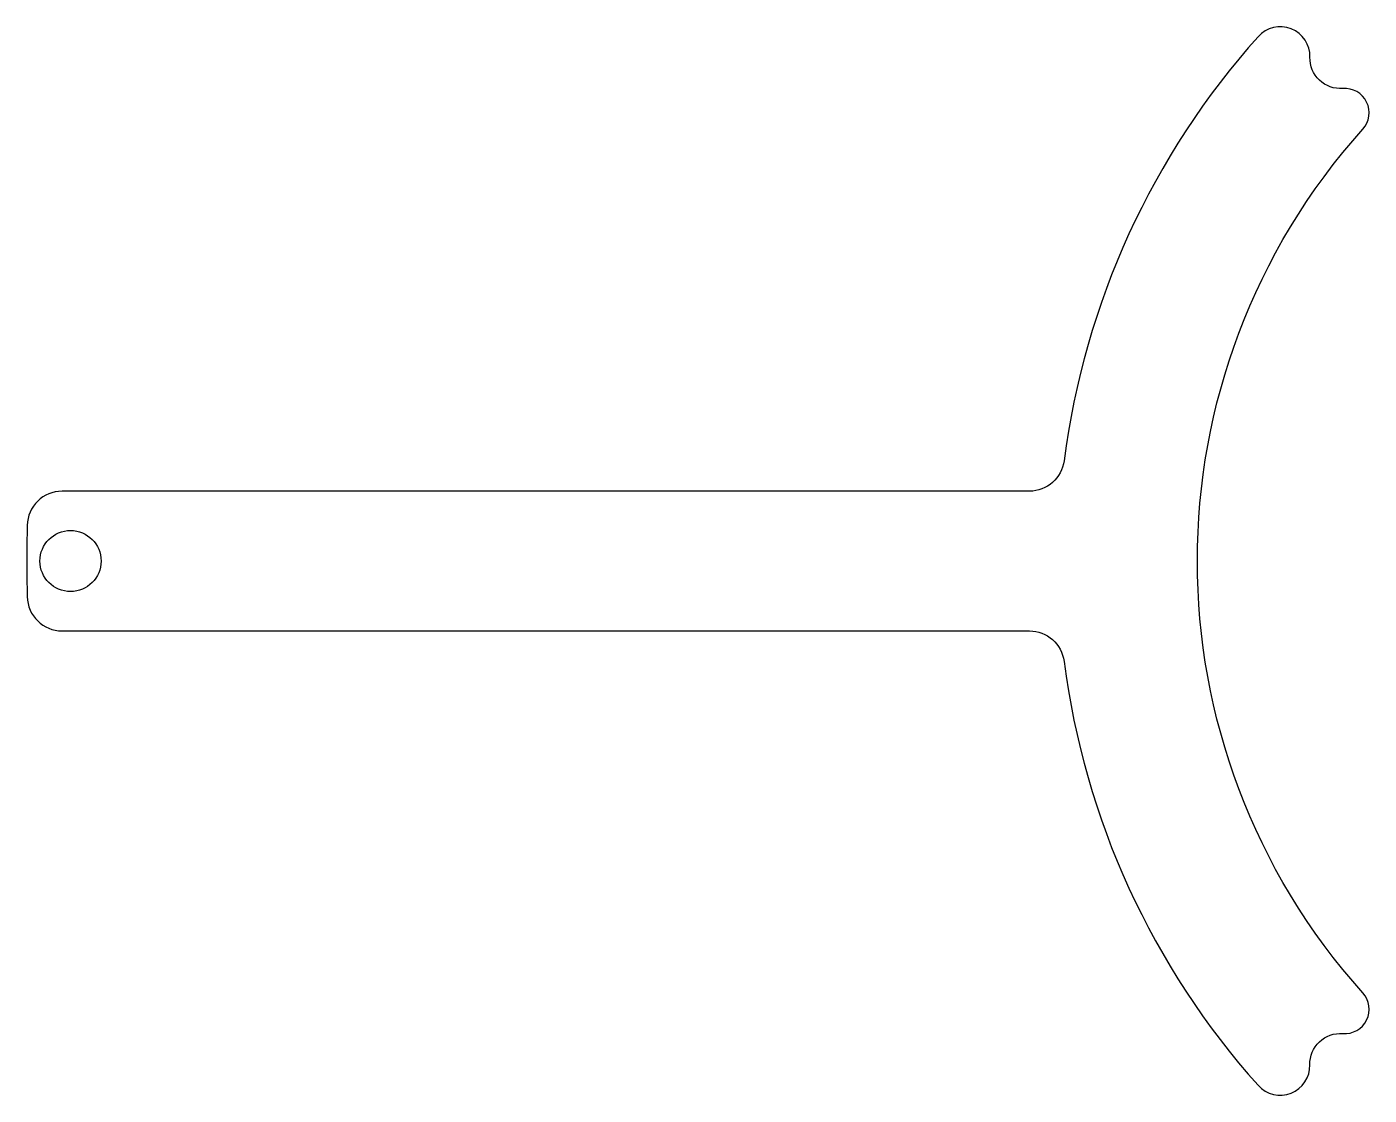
# Model space of a CAD drawing. Header units: millimetres. Extents: x -104 to -27.2, y -30.6 to 30.6.
import ezdxf

# ---------------------------------------------------------------- set-up
doc = ezdxf.new("R2010")
doc.units = ezdxf.units.MM
doc.layers.get('0').update_dxf_attribs({"linetype": 'CONTINUOUS'})

msp = doc.modelspace()

# ---------------------------------------------------------------- linework, layer by layer
msp.add_lwpolyline([(-33.529, -30.013, 0.697084), (-30.563, -28.839, -0.444085), (-28.678, -27.053, 0.676762), (-27.529, -24.722, -0.38312), (-27.528, 24.722, 0.676388), (-28.676, 27.054, -0.444077), (-30.559, 28.842, 0.697413), (-33.525, 30.018, 0.151709), (-44.632, 5.745, -0.377199), (-46.615, 4), (-101.98, 4, 0.408482), (-103.98, 2.039, 0.009805), (-103.98, -2.039, 0.408482), (-101.98, -4), (-46.615, -4, -0.377199), (-44.632, -5.745, 0.151674)], format="xyb", close=True)
msp.add_circle((-101.5, 0), 1.75)

doc.saveas('drawing.dxf')
